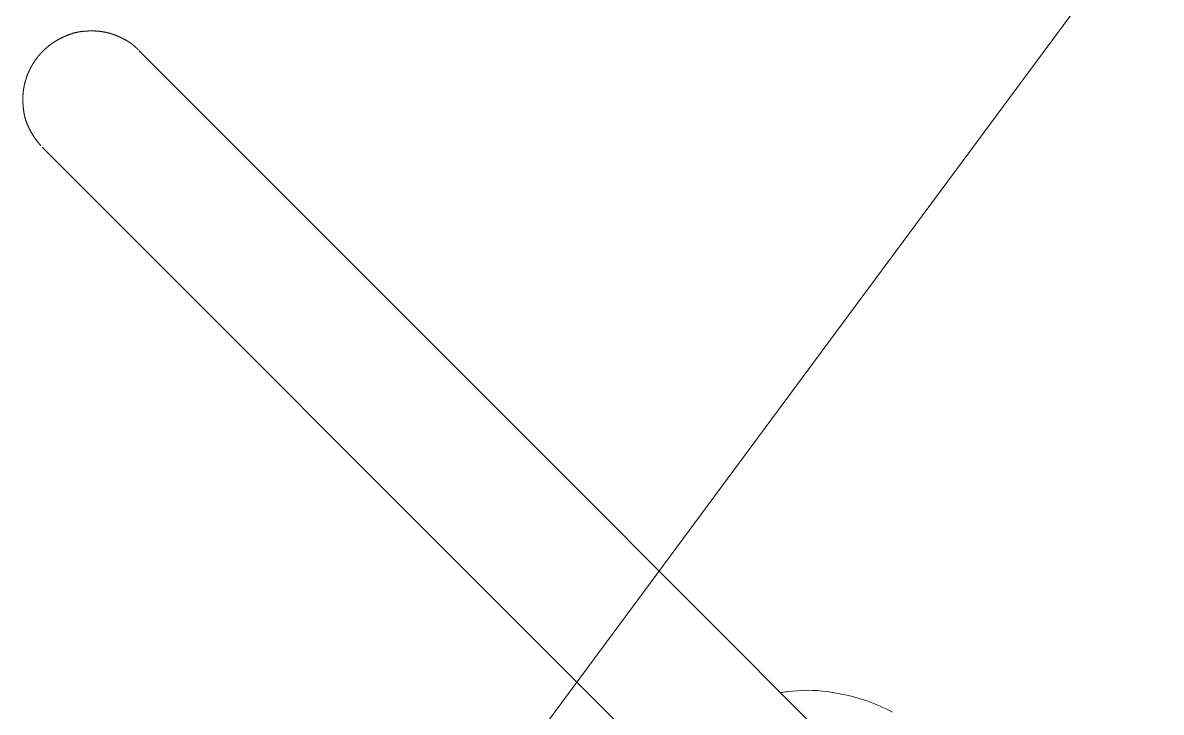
# Model space of a CAD drawing. Header units: millimetres. Extents: x -10563 to 10612, y -3613 to 6054.
# Drawn here: x -3439.4 to -3272.8, y 14.7 to 115.5 of the extents above; entities that cross this region are included whole.
import ezdxf

# ---------------------------------------------------------------- set-up
doc = ezdxf.new("R2010")
doc.units = ezdxf.units.MM
doc.header["$LTSCALE"] = 50
doc.layers.add('データ 001', color=14, linetype='Continuous')

# ---------------------------------------------------------------- blocks, each defined once
blk = doc.blocks.new('FcPack%d3')
at = {"layer": 'データ 001', "color": 1, "linetype": 'Continuous', "lineweight": 13}
for p, q in [((143.89, -77.41), (90.11, -150)), ((-18.49, -103.32), (-18.53, -103.33)), ((-18.45, -103.31), (-18.49, -103.32)), ((-18.41, -103.31), (-18.45, -103.31)), ((-18.37, -103.3), (-18.41, -103.31)), ((-18.33, -103.3), (-18.37, -103.3)), ((-18.29, -103.29), (-18.33, -103.3)), ((-18.25, -103.28), (-18.29, -103.29)), ((-18.21, -103.28), (-18.25, -103.28)), ((-18.17, -103.27), (-18.21, -103.28)), ((-18.13, -103.27), (-18.17, -103.27)), ((-18.09, -103.27), (-18.13, -103.27)), ((-18.05, -103.26), (-18.09, -103.27)), ((-18.01, -103.26), (-18.05, -103.26)), ((-17.97, -103.25), (-18.01, -103.26)), ((-17.93, -103.25), (-17.97, -103.25)), ((-17.88, -103.25), (-17.93, -103.25)), ((-17.84, -103.24), (-17.88, -103.25)), ((-17.8, -103.24), (-17.84, -103.24)), ((-17.76, -103.24), (-17.8, -103.24)), ((-17.72, -103.24), (-17.76, -103.24)), ((-17.68, -103.23), (-17.72, -103.24)), ((-17.64, -103.23), (-17.68, -103.23)), ((-17.6, -103.23), (-17.64, -103.23)), ((-17.56, -103.23), (-17.6, -103.23)), ((-17.52, -103.22), (-17.56, -103.23)), ((-17.48, -103.22), (-17.52, -103.22)), ((-17.44, -103.22), (-17.48, -103.22)), ((-17.4, -103.22), (-17.44, -103.22)), ((-17.36, -103.22), (-17.4, -103.22)), ((-17.33, -103.22), (-17.36, -103.22)), ((-17.29, -103.21), (-17.33, -103.22)), ((-17.25, -103.21), (-17.29, -103.21)), ((-17.21, -103.21), (-17.25, -103.21)), ((-17.17, -103.21), (-17.21, -103.21)), ((-17.13, -103.21), (-17.17, -103.21)), ((-17.1, -103.21), (-17.13, -103.21)), ((-17.06, -103.21), (-17.1, -103.21)), ((-17.02, -103.21), (-17.06, -103.21)), ((-16.99, -103.21), (-17.02, -103.21)), ((-16.95, -103.21), (-16.99, -103.21)), ((-16.91, -103.2), (-16.95, -103.21)), ((-16.88, -103.2), (-16.91, -103.2)), ((-16.84, -103.2), (-16.88, -103.2)), ((-16.8, -103.2), (-16.84, -103.2)), ((-16.77, -103.2), (-16.8, -103.2)), ((-16.73, -103.2), (-16.77, -103.2)), ((-16.7, -103.2), (-16.73, -103.2)), ((-16.66, -103.2), (-16.7, -103.2)), ((-16.62, -103.2), (-16.66, -103.2)), ((-16.59, -103.21), (-16.62, -103.2)), ((-16.55, -103.21), (-16.59, -103.21)), ((-16.52, -103.21), (-16.55, -103.21)), ((-16.49, -103.21), (-16.52, -103.21)), ((-16.45, -103.21), (-16.49, -103.21)), ((-16.42, -103.21), (-16.45, -103.21)), ((-16.38, -103.21), (-16.42, -103.21)), ((-16.35, -103.21), (-16.38, -103.21)), ((-16.32, -103.21), (-16.35, -103.21)), ((-16.28, -103.21), (-16.32, -103.21)), ((-16.25, -103.22), (-16.28, -103.21)), ((-16.22, -103.22), (-16.25, -103.22)), ((-16.18, -103.22), (-16.22, -103.22)), ((-16.15, -103.22), (-16.18, -103.22)), ((-16.12, -103.22), (-16.15, -103.22)), ((-16.09, -103.22), (-16.12, -103.22)), ((-16.05, -103.23), (-16.09, -103.22)), ((-16.02, -103.23), (-16.05, -103.23)), ((-15.99, -103.23), (-16.02, -103.23)), ((-15.96, -103.23), (-15.99, -103.23)), ((-15.93, -103.24), (-15.96, -103.23)), ((-15.89, -103.24), (-15.93, -103.24)), ((-15.86, -103.24), (-15.89, -103.24)), ((-15.83, -103.24), (-15.86, -103.24)), ((-15.8, -103.25), (-15.83, -103.24)), ((-15.77, -103.25), (-15.8, -103.25)), ((-15.74, -103.25), (-15.77, -103.25)), ((-15.71, -103.26), (-15.74, -103.25)), ((-15.68, -103.26), (-15.71, -103.26)), ((-15.65, -103.26), (-15.68, -103.26)), ((-15.62, -103.27), (-15.65, -103.26)), ((-15.59, -103.27), (-15.62, -103.27)), ((-15.56, -103.27), (-15.59, -103.27)), ((-15.53, -103.28), (-15.56, -103.27)), ((-15.51, -103.28), (-15.53, -103.28)), ((-15.48, -103.29), (-15.51, -103.28)), ((-15.45, -103.29), (-15.48, -103.29)), ((-15.42, -103.29), (-15.45, -103.29)), ((-15.39, -103.3), (-15.42, -103.29)), ((-15.36, -103.3), (-15.39, -103.3)), ((-15.33, -103.31), (-15.36, -103.3)), ((-15.3, -103.31), (-15.33, -103.31)), ((-15.28, -103.32), (-15.3, -103.31)), ((-15.25, -103.32), (-15.28, -103.32)), ((-22.5, -104.97), (-22.53, -104.99)), ((-22.47, -104.95), (-22.5, -104.97)), ((-22.44, -104.93), (-22.47, -104.95)), ((-22.41, -104.91), (-22.44, -104.93)), ((-22.38, -104.89), (-22.41, -104.91)), ((-22.35, -104.87), (-22.38, -104.89)), ((-22.32, -104.85), (-22.35, -104.87)), ((-22.29, -104.83), (-22.32, -104.85)), ((-22.25, -104.81), (-22.29, -104.83)), ((-22.22, -104.79), (-22.25, -104.81)), ((-22.19, -104.77), (-22.22, -104.79)), ((-22.16, -104.75), (-22.19, -104.77)), ((-22.13, -104.73), (-22.16, -104.75)), ((-22.09, -104.71), (-22.13, -104.73)), ((-22.06, -104.69), (-22.09, -104.71)), ((-22.03, -104.67), (-22.06, -104.69)), ((-22, -104.65), (-22.03, -104.67)), ((-21.96, -104.63), (-22, -104.65)), ((-21.93, -104.61), (-21.96, -104.63)), ((-21.9, -104.59), (-21.93, -104.61)), ((-21.86, -104.57), (-21.9, -104.59)), ((-21.83, -104.55), (-21.86, -104.57)), ((-21.8, -104.53), (-21.83, -104.55)), ((-21.76, -104.51), (-21.8, -104.53)), ((-21.73, -104.5), (-21.76, -104.51)), ((-21.69, -104.48), (-21.73, -104.5)), ((-21.66, -104.46), (-21.69, -104.48)), ((-21.62, -104.44), (-21.66, -104.46)), ((-21.59, -104.42), (-21.62, -104.44)), ((-21.55, -104.4), (-21.59, -104.42)), ((-21.52, -104.38), (-21.55, -104.4)), ((-21.48, -104.36), (-21.52, -104.38)), ((-21.45, -104.35), (-21.48, -104.36)), ((-21.41, -104.33), (-21.45, -104.35)), ((-21.38, -104.31), (-21.41, -104.33)), ((-21.34, -104.29), (-21.38, -104.31)), ((-21.31, -104.27), (-21.34, -104.29)), ((-21.27, -104.26), (-21.31, -104.27)), ((-21.23, -104.24), (-21.27, -104.26)), ((-21.2, -104.22), (-21.23, -104.24)), ((-21.16, -104.2), (-21.2, -104.22)), ((-21.12, -104.18), (-21.16, -104.2)), ((-21.09, -104.17), (-21.12, -104.18)), ((-21.05, -104.15), (-21.09, -104.17)), ((-21.01, -104.13), (-21.05, -104.15)), ((-20.97, -104.11), (-21.01, -104.13)), ((-20.94, -104.1), (-20.97, -104.11)), ((-20.9, -104.08), (-20.94, -104.1)), ((-20.86, -104.06), (-20.9, -104.08)), ((-20.82, -104.04), (-20.86, -104.06)), ((-20.78, -104.03), (-20.82, -104.04)), ((-20.75, -104.01), (-20.78, -104.03)), ((-20.71, -103.99), (-20.75, -104.01)), ((-20.67, -103.98), (-20.71, -103.99)), ((-20.63, -103.96), (-20.67, -103.98)), ((-20.59, -103.94), (-20.63, -103.96)), ((-20.55, -103.93), (-20.59, -103.94)), ((-20.51, -103.91), (-20.55, -103.93)), ((-20.47, -103.89), (-20.51, -103.91)), ((-20.43, -103.88), (-20.47, -103.89)), ((-20.39, -103.86), (-20.43, -103.88)), ((-20.35, -103.84), (-20.39, -103.86)), ((-20.31, -103.83), (-20.35, -103.84)), ((-20.27, -103.81), (-20.31, -103.83)), ((-20.23, -103.8), (-20.27, -103.81)), ((-20.19, -103.78), (-20.23, -103.8)), ((-20.15, -103.76), (-20.19, -103.78)), ((-20.11, -103.75), (-20.15, -103.76)), ((-20.07, -103.73), (-20.11, -103.75)), ((-20.03, -103.72), (-20.07, -103.73)), ((-19.99, -103.71), (-20.03, -103.72)), ((-19.95, -103.69), (-19.99, -103.71)), ((-19.91, -103.68), (-19.95, -103.69)), ((-19.87, -103.66), (-19.91, -103.68)), ((-19.83, -103.65), (-19.87, -103.66)), ((-19.79, -103.64), (-19.83, -103.65)), ((-19.75, -103.62), (-19.79, -103.64)), ((-19.71, -103.61), (-19.75, -103.62)), ((-19.67, -103.6), (-19.71, -103.61)), ((-19.63, -103.58), (-19.67, -103.6)), ((-19.59, -103.57), (-19.63, -103.58)), ((-19.55, -103.56), (-19.59, -103.57)), ((-19.51, -103.55), (-19.55, -103.56)), ((-19.46, -103.54), (-19.51, -103.55)), ((-19.42, -103.52), (-19.46, -103.54)), ((-19.38, -103.51), (-19.42, -103.52)), ((-19.34, -103.5), (-19.38, -103.51)), ((-19.3, -103.49), (-19.34, -103.5)), ((-19.26, -103.48), (-19.3, -103.49)), ((-19.22, -103.47), (-19.26, -103.48)), ((-19.18, -103.46), (-19.22, -103.47)), ((-19.14, -103.45), (-19.18, -103.46)), ((-19.1, -103.44), (-19.14, -103.45)), ((-19.06, -103.43), (-19.1, -103.44)), ((-19.02, -103.42), (-19.06, -103.43)), ((-18.98, -103.41), (-19.02, -103.42)), ((-18.94, -103.4), (-18.98, -103.41)), ((-18.9, -103.39), (-18.94, -103.4)), ((-18.86, -103.39), (-18.9, -103.39)), ((-18.82, -103.38), (-18.86, -103.39)), ((-18.78, -103.37), (-18.82, -103.38)), ((-18.74, -103.36), (-18.78, -103.37)), ((-18.7, -103.35), (-18.74, -103.36)), ((-18.66, -103.35), (-18.7, -103.35)), ((-18.62, -103.34), (-18.66, -103.35)), ((-18.57, -103.33), (-18.62, -103.34)), ((-18.53, -103.33), (-18.57, -103.33)), ((-15.22, -103.33), (-15.25, -103.32)), ((-15.19, -103.33), (-15.22, -103.33)), ((-15.16, -103.33), (-15.19, -103.33)), ((-15.14, -103.34), (-15.16, -103.33)), ((-15.11, -103.34), (-15.14, -103.34)), ((-15.08, -103.35), (-15.11, -103.34)), ((-15.05, -103.35), (-15.08, -103.35)), ((-15.02, -103.36), (-15.05, -103.35)), ((-15, -103.36), (-15.02, -103.36)), ((-14.97, -103.37), (-15, -103.36)), ((-14.94, -103.37), (-14.97, -103.37)), ((-14.91, -103.38), (-14.94, -103.37)), ((-14.88, -103.39), (-14.91, -103.38)), ((-14.86, -103.39), (-14.88, -103.39)), ((-14.83, -103.4), (-14.86, -103.39)), ((-14.8, -103.4), (-14.83, -103.4)), ((-14.78, -103.41), (-14.8, -103.4)), ((-14.75, -103.41), (-14.78, -103.41)), ((-14.72, -103.42), (-14.75, -103.41)), ((-14.69, -103.43), (-14.72, -103.42)), ((-14.67, -103.43), (-14.69, -103.43)), ((-14.64, -103.44), (-14.67, -103.43)), ((-14.61, -103.44), (-14.64, -103.44)), ((-14.59, -103.45), (-14.61, -103.44)), ((-14.56, -103.46), (-14.59, -103.45)), ((-14.53, -103.46), (-14.56, -103.46)), ((-14.51, -103.47), (-14.53, -103.46)), ((-14.48, -103.47), (-14.51, -103.47)), ((-14.45, -103.48), (-14.48, -103.47)), ((-14.43, -103.49), (-14.45, -103.48)), ((-14.4, -103.49), (-14.43, -103.49)), ((-14.37, -103.5), (-14.4, -103.49)), ((-14.35, -103.51), (-14.37, -103.5)), ((-14.32, -103.51), (-14.35, -103.51)), ((-14.29, -103.52), (-14.32, -103.51)), ((-14.27, -103.53), (-14.29, -103.52)), ((-14.24, -103.53), (-14.27, -103.53)), ((-14.21, -103.54), (-14.24, -103.53)), ((-14.19, -103.55), (-14.21, -103.54)), ((-14.16, -103.56), (-14.19, -103.55)), ((-14.14, -103.56), (-14.16, -103.56)), ((-14.11, -103.57), (-14.14, -103.56)), ((-14.09, -103.58), (-14.11, -103.57)), ((-14.06, -103.59), (-14.09, -103.58)), ((-14.03, -103.59), (-14.06, -103.59)), ((-14.01, -103.6), (-14.03, -103.59)), ((-13.98, -103.61), (-14.01, -103.6)), ((-13.96, -103.62), (-13.98, -103.61)), ((-13.93, -103.62), (-13.96, -103.62)), ((-13.91, -103.63), (-13.93, -103.62)), ((-13.88, -103.64), (-13.91, -103.63)), ((-13.86, -103.65), (-13.88, -103.64)), ((-13.83, -103.66), (-13.86, -103.65)), ((-13.81, -103.66), (-13.83, -103.66)), ((-13.78, -103.67), (-13.81, -103.66)), ((-13.76, -103.68), (-13.78, -103.67)), ((-13.73, -103.69), (-13.76, -103.68)), ((-13.71, -103.7), (-13.73, -103.69)), ((-13.68, -103.71), (-13.71, -103.7)), ((-13.65, -103.71), (-13.68, -103.71)), ((-13.63, -103.72), (-13.65, -103.71)), ((-13.6, -103.73), (-13.63, -103.72)), ((-13.58, -103.74), (-13.6, -103.73)), ((-13.55, -103.75), (-13.58, -103.74)), ((-13.53, -103.76), (-13.55, -103.75)), ((-13.5, -103.77), (-13.53, -103.76)), ((-13.47, -103.78), (-13.5, -103.77)), ((-13.45, -103.79), (-13.47, -103.78)), ((-13.42, -103.8), (-13.45, -103.79)), ((-13.4, -103.81), (-13.42, -103.8)), ((-13.37, -103.82), (-13.4, -103.81)), ((-13.34, -103.83), (-13.37, -103.82)), ((-13.32, -103.84), (-13.34, -103.83)), ((-13.29, -103.85), (-13.32, -103.84)), ((-13.26, -103.86), (-13.29, -103.85)), ((-13.24, -103.87), (-13.26, -103.86)), ((-13.21, -103.88), (-13.24, -103.87)), ((-13.18, -103.89), (-13.21, -103.88)), ((-13.16, -103.9), (-13.18, -103.89)), ((-13.13, -103.91), (-13.16, -103.9)), ((-13.1, -103.93), (-13.13, -103.91)), ((-13.07, -103.94), (-13.1, -103.93)), ((-13.05, -103.95), (-13.07, -103.94)), ((-13.02, -103.96), (-13.05, -103.95)), ((-12.99, -103.97), (-13.02, -103.96)), ((-12.97, -103.98), (-12.99, -103.97)), ((-12.94, -103.99), (-12.97, -103.98)), ((-12.91, -104.01), (-12.94, -103.99)), ((-12.88, -104.02), (-12.91, -104.01)), ((-12.85, -104.03), (-12.88, -104.02)), ((-12.83, -104.04), (-12.85, -104.03)), ((-12.8, -104.06), (-12.83, -104.04)), ((-12.77, -104.07), (-12.8, -104.06)), ((-12.74, -104.08), (-12.77, -104.07)), ((-12.72, -104.09), (-12.74, -104.08)), ((-12.69, -104.11), (-12.72, -104.09)), ((-12.66, -104.12), (-12.69, -104.11)), ((-12.63, -104.13), (-12.66, -104.12)), ((-12.6, -104.15), (-12.63, -104.13)), ((-12.57, -104.16), (-12.6, -104.15)), ((-12.55, -104.17), (-12.57, -104.16)), ((-12.52, -104.19), (-12.55, -104.17)), ((-12.49, -104.2), (-12.52, -104.19)), ((-12.46, -104.21), (-12.49, -104.2)), ((-12.43, -104.23), (-12.46, -104.21)), ((-12.4, -104.24), (-12.43, -104.23)), ((-12.37, -104.26), (-12.4, -104.24)), ((-12.34, -104.27), (-12.37, -104.26)), ((-12.31, -104.28), (-12.34, -104.27)), ((-12.28, -104.3), (-12.31, -104.28)), ((-12.26, -104.31), (-12.28, -104.3)), ((-12.23, -104.33), (-12.26, -104.31)), ((-12.2, -104.34), (-12.23, -104.33)), ((-12.17, -104.36), (-12.2, -104.34)), ((-12.14, -104.37), (-12.17, -104.36)), ((-12.11, -104.39), (-12.14, -104.37)), ((-12.08, -104.4), (-12.11, -104.39)), ((-12.05, -104.42), (-12.08, -104.4)), ((-12.02, -104.43), (-12.05, -104.42)), ((-11.99, -104.45), (-12.02, -104.43)), ((-11.96, -104.47), (-11.99, -104.45)), ((-11.93, -104.48), (-11.96, -104.47)), ((-11.9, -104.5), (-11.93, -104.48)), ((-11.87, -104.51), (-11.9, -104.5)), ((-11.84, -104.53), (-11.87, -104.51)), ((-11.82, -104.54), (-11.84, -104.53)), ((-11.79, -104.56), (-11.82, -104.54)), ((-11.76, -104.57), (-11.79, -104.56)), ((-11.73, -104.59), (-11.76, -104.57)), ((-11.7, -104.61), (-11.73, -104.59)), ((-11.68, -104.62), (-11.7, -104.61)), ((-11.65, -104.64), (-11.68, -104.62)), ((-11.62, -104.65), (-11.65, -104.64)), ((-11.6, -104.67), (-11.62, -104.65)), ((-11.57, -104.68), (-11.6, -104.67)), ((-11.54, -104.7), (-11.57, -104.68)), ((-11.52, -104.71), (-11.54, -104.7)), ((-11.49, -104.73), (-11.52, -104.71)), ((-11.47, -104.75), (-11.49, -104.73)), ((-11.44, -104.76), (-11.47, -104.75)), ((-11.41, -104.78), (-11.44, -104.76)), ((-11.39, -104.79), (-11.41, -104.78)), ((-11.36, -104.81), (-11.39, -104.79)), ((-11.34, -104.82), (-11.36, -104.81)), ((-11.32, -104.84), (-11.34, -104.82)), ((-11.29, -104.86), (-11.32, -104.84)), ((-11.27, -104.87), (-11.29, -104.86)), ((-11.24, -104.89), (-11.27, -104.87)), ((-11.22, -104.9), (-11.24, -104.89)), ((-11.2, -104.92), (-11.22, -104.9)), ((-11.17, -104.93), (-11.2, -104.92)), ((-11.15, -104.95), (-11.17, -104.93)), ((-11.13, -104.97), (-11.15, -104.95)), ((-11.1, -104.98), (-11.13, -104.97)), ((-11.08, -105), (-11.1, -104.98)), ((-24.37, -106.64), (-24.4, -106.66)), ((-24.35, -106.61), (-24.37, -106.64)), ((-24.33, -106.58), (-24.35, -106.61)), ((-24.3, -106.55), (-24.33, -106.58)), ((-24.28, -106.53), (-24.3, -106.55)), ((-24.25, -106.5), (-24.28, -106.53)), ((-24.23, -106.47), (-24.25, -106.5)), ((-24.2, -106.45), (-24.23, -106.47)), ((-24.18, -106.42), (-24.2, -106.45)), ((-24.15, -106.39), (-24.18, -106.42)), ((-24.13, -106.37), (-24.15, -106.39)), ((-24.1, -106.34), (-24.13, -106.37)), ((-24.08, -106.31), (-24.1, -106.34)), ((-24.05, -106.29), (-24.08, -106.31)), ((-24.03, -106.26), (-24.05, -106.29)), ((-24, -106.23), (-24.03, -106.26)), ((-23.98, -106.21), (-24, -106.23)), ((-23.95, -106.18), (-23.98, -106.21)), ((-23.92, -106.16), (-23.95, -106.18)), ((-23.9, -106.13), (-23.92, -106.16)), ((-23.87, -106.1), (-23.9, -106.13)), ((-23.85, -106.08), (-23.87, -106.1)), ((-23.82, -106.05), (-23.85, -106.08)), ((-23.8, -106.03), (-23.82, -106.05)), ((-23.77, -106), (-23.8, -106.03)), ((-23.74, -105.98), (-23.77, -106)), ((-23.72, -105.95), (-23.74, -105.98)), ((-23.69, -105.93), (-23.72, -105.95)), ((-23.66, -105.9), (-23.69, -105.93)), ((-23.64, -105.88), (-23.66, -105.9)), ((-23.61, -105.85), (-23.64, -105.88)), ((-23.58, -105.83), (-23.61, -105.85)), ((-23.56, -105.8), (-23.58, -105.83)), ((-23.53, -105.78), (-23.56, -105.8)), ((-23.5, -105.76), (-23.53, -105.78)), ((-23.48, -105.73), (-23.5, -105.76)), ((-23.45, -105.71), (-23.48, -105.73)), ((-23.42, -105.68), (-23.45, -105.71)), ((-23.39, -105.66), (-23.42, -105.68)), ((-23.37, -105.64), (-23.39, -105.66)), ((-23.34, -105.61), (-23.37, -105.64)), ((-23.31, -105.59), (-23.34, -105.61)), ((-23.28, -105.57), (-23.31, -105.59)), ((-23.25, -105.54), (-23.28, -105.57)), ((-23.23, -105.52), (-23.25, -105.54)), ((-23.2, -105.5), (-23.23, -105.52)), ((-23.17, -105.47), (-23.2, -105.5)), ((-23.14, -105.45), (-23.17, -105.47)), ((-23.11, -105.43), (-23.14, -105.45)), ((-23.09, -105.41), (-23.11, -105.43)), ((-23.06, -105.38), (-23.09, -105.41)), ((-23.03, -105.36), (-23.06, -105.38)), ((-23, -105.34), (-23.03, -105.36)), ((-22.97, -105.32), (-23, -105.34)), ((-22.94, -105.29), (-22.97, -105.32)), ((-22.91, -105.27), (-22.94, -105.29)), ((-22.89, -105.25), (-22.91, -105.27)), ((-22.86, -105.23), (-22.89, -105.25)), ((-22.83, -105.21), (-22.86, -105.23)), ((-22.8, -105.18), (-22.83, -105.21)), ((-22.77, -105.16), (-22.8, -105.18)), ((-22.74, -105.14), (-22.77, -105.16)), ((-22.71, -105.12), (-22.74, -105.14)), ((-22.68, -105.1), (-22.71, -105.12)), ((-22.65, -105.08), (-22.68, -105.1)), ((-22.62, -105.06), (-22.65, -105.08)), ((-22.59, -105.03), (-22.62, -105.06)), ((-22.56, -105.01), (-22.59, -105.03)), ((-22.53, -104.99), (-22.56, -105.01)), ((-11.06, -105.01), (-11.08, -105)), ((-11.04, -105.03), (-11.06, -105.01)), ((-11.01, -105.05), (-11.04, -105.03)), ((-10.99, -105.06), (-11.01, -105.05)), ((-10.97, -105.08), (-10.99, -105.06)), ((-10.95, -105.09), (-10.97, -105.08)), ((-10.93, -105.11), (-10.95, -105.09)), ((-10.91, -105.12), (-10.93, -105.11)), ((-10.89, -105.14), (-10.91, -105.12)), ((-10.87, -105.16), (-10.89, -105.14)), ((-10.84, -105.17), (-10.87, -105.16)), ((-10.82, -105.19), (-10.84, -105.17)), ((-10.8, -105.2), (-10.82, -105.19)), ((-10.78, -105.22), (-10.8, -105.2)), ((-10.77, -105.24), (-10.78, -105.22)), ((-10.75, -105.25), (-10.77, -105.24)), ((-10.73, -105.27), (-10.75, -105.25)), ((-10.71, -105.28), (-10.73, -105.27)), ((-10.69, -105.3), (-10.71, -105.28)), ((-10.67, -105.32), (-10.69, -105.3)), ((-10.65, -105.33), (-10.67, -105.32)), ((-10.63, -105.35), (-10.65, -105.33)), ((-10.62, -105.36), (-10.63, -105.35)), ((-10.6, -105.38), (-10.62, -105.36)), ((-10.58, -105.4), (-10.6, -105.38)), ((-10.56, -105.41), (-10.58, -105.4)), ((-10.55, -105.43), (-10.56, -105.41)), ((-10.53, -105.44), (-10.55, -105.43)), ((-10.51, -105.46), (-10.53, -105.44)), ((-10.49, -105.48), (-10.51, -105.46)), ((-10.48, -105.49), (-10.49, -105.48)), ((-10.46, -105.51), (-10.48, -105.49)), ((-10.45, -105.52), (-10.46, -105.51)), ((-10.43, -105.54), (-10.45, -105.52)), ((-10.41, -105.55), (-10.43, -105.54)), ((-10.4, -105.57), (-10.41, -105.55)), ((-10.38, -105.58), (-10.4, -105.57)), ((-10.37, -105.59), (-10.38, -105.58)), ((-10.36, -105.61), (-10.37, -105.59)), ((-10.34, -105.62), (-10.36, -105.61)), ((-10.33, -105.63), (-10.34, -105.62)), ((-10.31, -105.65), (-10.33, -105.63)), ((-10.3, -105.66), (-10.31, -105.65)), ((-10.29, -105.67), (-10.3, -105.66)), ((-10.27, -105.69), (-10.29, -105.67)), ((-10.26, -105.7), (-10.27, -105.69)), ((-10.25, -105.71), (-10.26, -105.7)), ((-10.23, -105.72), (-10.25, -105.71)), ((-10.22, -105.73), (-10.23, -105.72)), ((-10.21, -105.75), (-10.22, -105.73)), ((-10.2, -105.76), (-10.21, -105.75)), ((-10.18, -105.77), (-10.2, -105.76)), ((-10.17, -105.78), (-10.18, -105.77)), ((-10.16, -105.79), (-10.17, -105.78)), ((-10.15, -105.8), (-10.16, -105.79)), ((-10.14, -105.81), (-10.15, -105.8)), ((-10.13, -105.82), (-10.14, -105.81)), ((-10.12, -105.83), (-10.13, -105.82)), ((-10.11, -105.84), (-10.12, -105.83)), ((-10.1, -105.85), (-10.11, -105.84)), ((-10.09, -105.86), (-10.1, -105.85)), ((-10.08, -105.87), (-10.09, -105.86)), ((-10.07, -105.88), (-10.08, -105.87)), ((-10.06, -105.89), (-10.07, -105.88)), ((-10.05, -105.9), (-10.06, -105.89)), ((-10.04, -105.9), (-10.05, -105.9)), ((-10.03, -105.91), (-10.04, -105.9)), ((-10.02, -105.92), (-10.03, -105.91)), ((-10.02, -105.93), (-10.02, -105.92)), ((-10.01, -105.94), (-10.02, -105.93)), ((-10, -105.94), (-10.01, -105.94)), ((-9.99, -105.95), (-10, -105.94)), ((-9.99, -105.96), (-9.99, -105.95)), ((-9.89, -106.05), (52.01, -167.95)), ((-25.57, -108.31), (-25.59, -108.34)), ((-25.55, -108.28), (-25.57, -108.31)), ((-25.53, -108.25), (-25.55, -108.28)), ((-25.51, -108.22), (-25.53, -108.25)), ((-25.5, -108.19), (-25.51, -108.22)), ((-25.48, -108.16), (-25.5, -108.19)), ((-25.46, -108.12), (-25.48, -108.16)), ((-25.44, -108.09), (-25.46, -108.12)), ((-25.42, -108.06), (-25.44, -108.09)), ((-25.4, -108.03), (-25.42, -108.06)), ((-25.39, -108), (-25.4, -108.03)), ((-25.37, -107.97), (-25.39, -108)), ((-25.35, -107.94), (-25.37, -107.97)), ((-25.33, -107.91), (-25.35, -107.94)), ((-25.31, -107.88), (-25.33, -107.91)), ((-25.29, -107.85), (-25.31, -107.88)), ((-25.27, -107.82), (-25.29, -107.85)), ((-25.25, -107.79), (-25.27, -107.82)), ((-25.23, -107.76), (-25.25, -107.79)), ((-25.21, -107.73), (-25.23, -107.76)), ((-25.19, -107.7), (-25.21, -107.73)), ((-25.17, -107.67), (-25.19, -107.7)), ((-25.15, -107.64), (-25.17, -107.67)), ((-25.13, -107.61), (-25.15, -107.64)), ((-25.11, -107.58), (-25.13, -107.61)), ((-25.09, -107.55), (-25.11, -107.58)), ((-25.07, -107.52), (-25.09, -107.55)), ((-25.05, -107.49), (-25.07, -107.52)), ((-25.03, -107.46), (-25.05, -107.49)), ((-25.01, -107.43), (-25.03, -107.46)), ((-24.99, -107.4), (-25.01, -107.43)), ((-24.96, -107.37), (-24.99, -107.4)), ((-24.94, -107.34), (-24.96, -107.37)), ((-24.92, -107.32), (-24.94, -107.34)), ((-24.9, -107.29), (-24.92, -107.32)), ((-24.88, -107.26), (-24.9, -107.29)), ((-24.86, -107.23), (-24.88, -107.26)), ((-24.84, -107.2), (-24.86, -107.23)), ((-24.81, -107.17), (-24.84, -107.2)), ((-24.79, -107.14), (-24.81, -107.17)), ((-24.77, -107.11), (-24.79, -107.14)), ((-24.75, -107.09), (-24.77, -107.11)), ((-24.72, -107.06), (-24.75, -107.09)), ((-24.7, -107.03), (-24.72, -107.06)), ((-24.68, -107), (-24.7, -107.03)), ((-24.66, -106.97), (-24.68, -107)), ((-24.63, -106.94), (-24.66, -106.97)), ((-24.61, -106.91), (-24.63, -106.94)), ((-24.59, -106.89), (-24.61, -106.91)), ((-24.56, -106.86), (-24.59, -106.89)), ((-24.54, -106.83), (-24.56, -106.86)), ((-24.52, -106.8), (-24.54, -106.83)), ((-24.49, -106.77), (-24.52, -106.8)), ((-24.47, -106.75), (-24.49, -106.77)), ((-24.45, -106.72), (-24.47, -106.75)), ((-24.42, -106.69), (-24.45, -106.72)), ((-24.4, -106.66), (-24.42, -106.69)), ((-26.33, -109.97), (-26.34, -110.01)), ((-26.31, -109.94), (-26.33, -109.97)), ((-26.3, -109.91), (-26.31, -109.94)), ((-26.29, -109.88), (-26.3, -109.91)), ((-26.28, -109.84), (-26.29, -109.88)), ((-26.27, -109.81), (-26.28, -109.84)), ((-26.26, -109.78), (-26.27, -109.81)), ((-26.24, -109.75), (-26.26, -109.78)), ((-26.23, -109.71), (-26.24, -109.75)), ((-26.22, -109.68), (-26.23, -109.71)), ((-26.21, -109.65), (-26.22, -109.68)), ((-26.19, -109.62), (-26.21, -109.65)), ((-26.18, -109.59), (-26.19, -109.62)), ((-26.17, -109.55), (-26.18, -109.59)), ((-26.15, -109.52), (-26.17, -109.55)), ((-26.14, -109.49), (-26.15, -109.52)), ((-26.13, -109.46), (-26.14, -109.49)), ((-26.11, -109.42), (-26.13, -109.46)), ((-26.1, -109.39), (-26.11, -109.42)), ((-26.09, -109.36), (-26.1, -109.39)), ((-26.07, -109.33), (-26.09, -109.36)), ((-26.06, -109.3), (-26.07, -109.33)), ((-26.05, -109.26), (-26.06, -109.3)), ((-26.03, -109.23), (-26.05, -109.26)), ((-26.02, -109.2), (-26.03, -109.23)), ((-26, -109.17), (-26.02, -109.2)), ((-25.99, -109.14), (-26, -109.17)), ((-25.97, -109.1), (-25.99, -109.14)), ((-25.96, -109.07), (-25.97, -109.1)), ((-25.94, -109.04), (-25.96, -109.07)), ((-25.93, -109.01), (-25.94, -109.04)), ((-25.91, -108.98), (-25.93, -109.01)), ((-25.9, -108.94), (-25.91, -108.98)), ((-25.88, -108.91), (-25.9, -108.94)), ((-25.87, -108.88), (-25.88, -108.91)), ((-25.85, -108.85), (-25.87, -108.88)), ((-25.84, -108.82), (-25.85, -108.85)), ((-25.82, -108.78), (-25.84, -108.82)), ((-25.8, -108.75), (-25.82, -108.78)), ((-25.79, -108.72), (-25.8, -108.75)), ((-25.77, -108.69), (-25.79, -108.72)), ((-25.76, -108.66), (-25.77, -108.69)), ((-25.74, -108.63), (-25.76, -108.66)), ((-25.72, -108.59), (-25.74, -108.63)), ((-25.71, -108.56), (-25.72, -108.59)), ((-25.69, -108.53), (-25.71, -108.56)), ((-25.67, -108.5), (-25.69, -108.53)), ((-25.66, -108.47), (-25.67, -108.5)), ((-25.64, -108.44), (-25.66, -108.47)), ((-25.62, -108.4), (-25.64, -108.44)), ((-25.6, -108.37), (-25.62, -108.4)), ((-25.59, -108.34), (-25.6, -108.37)), ((-26.75, -111.64), (-26.76, -111.67)), ((-26.74, -111.58), (-26.75, -111.61)), ((-26.75, -111.61), (-26.75, -111.64)), ((-26.73, -111.51), (-26.74, -111.54)), ((-26.74, -111.54), (-26.74, -111.58)), ((-26.72, -111.48), (-26.73, -111.51)), ((-26.71, -111.41), (-26.72, -111.45)), ((-26.72, -111.45), (-26.72, -111.48)), ((-26.7, -111.38), (-26.71, -111.41)), ((-26.69, -111.32), (-26.7, -111.35)), ((-26.7, -111.35), (-26.7, -111.38)), ((-26.68, -111.25), (-26.69, -111.28)), ((-26.69, -111.28), (-26.69, -111.32)), ((-26.67, -111.22), (-26.68, -111.25)), ((-26.66, -111.19), (-26.67, -111.22)), ((-26.65, -111.12), (-26.66, -111.15)), ((-26.66, -111.15), (-26.66, -111.19)), ((-26.64, -111.09), (-26.65, -111.12)), ((-26.63, -111.02), (-26.64, -111.06)), ((-26.64, -111.06), (-26.64, -111.09)), ((-26.62, -110.99), (-26.63, -111.02)), ((-26.61, -110.96), (-26.62, -110.99)), ((-26.6, -110.89), (-26.61, -110.93)), ((-26.61, -110.93), (-26.61, -110.96)), ((-26.59, -110.86), (-26.6, -110.89)), ((-26.58, -110.83), (-26.59, -110.86)), ((-26.57, -110.79), (-26.58, -110.83)), ((-26.56, -110.76), (-26.57, -110.79)), ((-26.55, -110.7), (-26.56, -110.73)), ((-26.56, -110.73), (-26.56, -110.76)), ((-26.54, -110.66), (-26.55, -110.7)), ((-26.53, -110.63), (-26.54, -110.66)), ((-26.52, -110.6), (-26.53, -110.63)), ((-26.51, -110.56), (-26.52, -110.6)), ((-26.5, -110.53), (-26.51, -110.56)), ((-26.49, -110.5), (-26.5, -110.53)), ((-26.48, -110.47), (-26.49, -110.5)), ((-26.47, -110.43), (-26.48, -110.47)), ((-26.46, -110.4), (-26.47, -110.43)), ((-26.45, -110.37), (-26.46, -110.4)), ((-26.44, -110.33), (-26.45, -110.37)), ((-26.43, -110.3), (-26.44, -110.33)), ((-26.42, -110.27), (-26.43, -110.3)), ((-26.41, -110.24), (-26.42, -110.27)), ((-26.4, -110.2), (-26.41, -110.24)), ((-26.39, -110.17), (-26.4, -110.2)), ((-26.38, -110.14), (-26.39, -110.17)), ((-26.37, -110.11), (-26.38, -110.14)), ((-26.36, -110.07), (-26.37, -110.11)), ((-26.35, -110.04), (-26.36, -110.07)), ((-26.34, -110.01), (-26.35, -110.04)), ((-26.87, -112.83), (-26.88, -112.86)), ((-26.88, -112.86), (-26.88, -112.9)), ((-26.88, -112.9), (-26.88, -112.93)), ((-26.88, -112.93), (-26.88, -112.96)), ((-26.88, -112.96), (-26.88, -113)), ((-26.88, -113), (-26.88, -113.03)), ((-26.88, -113.03), (-26.88, -113.07)), ((-26.88, -113.07), (-26.88, -113.1)), ((-26.88, -113.1), (-26.88, -113.13)), ((-26.88, -113.13), (-26.88, -113.17)), ((-26.88, -113.17), (-26.88, -113.2)), ((-26.88, -113.2), (-26.88, -113.24)), ((-26.88, -113.24), (-26.88, -113.27)), ((-26.88, -113.27), (-26.88, -113.31)), ((-26.88, -113.31), (-26.88, -113.34)), ((-26.86, -112.6), (-26.87, -112.64)), ((-26.87, -112.64), (-26.87, -112.67)), ((-26.87, -112.67), (-26.87, -112.7)), ((-26.87, -112.7), (-26.87, -112.73)), ((-26.87, -112.73), (-26.87, -112.77)), ((-26.87, -112.77), (-26.87, -112.8)), ((-26.87, -112.8), (-26.87, -112.83)), ((-26.85, -112.48), (-26.86, -112.51)), ((-26.86, -112.51), (-26.86, -112.54)), ((-26.86, -112.54), (-26.86, -112.57)), ((-26.86, -112.57), (-26.86, -112.6)), ((-26.84, -112.35), (-26.85, -112.38)), ((-26.85, -112.38), (-26.85, -112.41)), ((-26.85, -112.41), (-26.85, -112.45)), ((-26.85, -112.45), (-26.85, -112.48)), ((-26.83, -112.25), (-26.84, -112.29)), ((-26.84, -112.29), (-26.84, -112.32)), ((-26.84, -112.32), (-26.84, -112.35)), ((-26.82, -112.16), (-26.83, -112.19)), ((-26.83, -112.19), (-26.83, -112.22)), ((-26.83, -112.22), (-26.83, -112.25)), ((-26.81, -112.06), (-26.82, -112.09)), ((-26.82, -112.09), (-26.82, -112.13)), ((-26.82, -112.13), (-26.82, -112.16)), ((-26.8, -112), (-26.81, -112.03)), ((-26.81, -112.03), (-26.81, -112.06)), ((-26.79, -111.9), (-26.8, -111.93)), ((-26.8, -111.93), (-26.8, -111.96)), ((-26.8, -111.96), (-26.8, -112)), ((-26.78, -111.84), (-26.79, -111.87)), ((-26.79, -111.87), (-26.79, -111.9)), ((-26.77, -111.77), (-26.78, -111.8)), ((-26.78, -111.8), (-26.78, -111.84)), ((-26.76, -111.71), (-26.77, -111.74)), ((-26.77, -111.74), (-26.77, -111.77)), ((-26.76, -111.67), (-26.76, -111.71)), ((-26.88, -113.34), (-26.88, -113.38)), ((-26.88, -113.38), (-26.88, -113.41)), ((-26.88, -113.41), (-26.88, -113.45)), ((-26.88, -113.45), (-26.88, -113.48)), ((-26.88, -113.48), (-26.87, -113.52)), ((-26.87, -113.52), (-26.87, -113.56)), ((-26.87, -113.56), (-26.87, -113.59)), ((-26.87, -113.59), (-26.87, -113.63)), ((-26.87, -113.63), (-26.87, -113.66)), ((-26.87, -113.66), (-26.87, -113.7)), ((-26.87, -113.7), (-26.87, -113.74)), ((-26.87, -113.74), (-26.86, -113.77)), ((-26.86, -113.77), (-26.86, -113.81)), ((-26.86, -113.81), (-26.86, -113.85)), ((-26.86, -113.85), (-26.86, -113.89)), ((-26.86, -113.89), (-26.85, -113.92)), ((-26.85, -113.92), (-26.85, -113.96)), ((-26.85, -113.96), (-26.85, -114)), ((-26.85, -114), (-26.85, -114.04)), ((-26.85, -114.04), (-26.84, -114.08)), ((-26.84, -114.08), (-26.84, -114.11)), ((-26.84, -114.11), (-26.84, -114.15)), ((-26.84, -114.15), (-26.83, -114.19)), ((-26.83, -114.19), (-26.83, -114.23)), ((-26.83, -114.23), (-26.83, -114.27)), ((-26.83, -114.27), (-26.82, -114.31)), ((-26.82, -114.31), (-26.82, -114.35)), ((-26.82, -114.35), (-26.82, -114.39)), ((-26.82, -114.39), (-26.81, -114.43)), ((-26.81, -114.43), (-26.81, -114.46)), ((-26.81, -114.46), (-26.8, -114.5)), ((-26.8, -114.5), (-26.8, -114.54)), ((-26.8, -114.54), (-26.79, -114.58)), ((-26.79, -114.58), (-26.79, -114.63)), ((-26.79, -114.63), (-26.78, -114.67)), ((-26.78, -114.67), (-26.78, -114.71)), ((-26.78, -114.71), (-26.78, -114.75)), ((-26.78, -114.75), (-26.77, -114.79)), ((-26.77, -114.79), (-26.76, -114.83)), ((-26.76, -114.83), (-26.76, -114.87)), ((-26.76, -114.87), (-26.75, -114.91)), ((-26.75, -114.91), (-26.75, -114.95)), ((-26.75, -114.95), (-26.74, -114.99)), ((-26.74, -114.99), (-26.74, -115.04)), ((-26.74, -115.04), (-26.73, -115.08)), ((-26.73, -115.08), (-26.72, -115.12)), ((-26.72, -115.12), (-26.72, -115.16)), ((-26.72, -115.16), (-26.71, -115.2)), ((-26.71, -115.2), (-26.7, -115.24)), ((-26.7, -115.24), (-26.7, -115.29)), ((-26.7, -115.29), (-26.69, -115.33)), ((-26.69, -115.33), (-26.68, -115.37)), ((-26.68, -115.37), (-26.67, -115.41)), ((-26.67, -115.41), (-26.66, -115.45)), ((-26.66, -115.45), (-26.65, -115.49)), ((-26.65, -115.49), (-26.65, -115.54)), ((-26.65, -115.54), (-26.64, -115.58)), ((-26.64, -115.58), (-26.63, -115.62)), ((-26.63, -115.62), (-26.62, -115.66)), ((-26.62, -115.66), (-26.61, -115.7)), ((-26.61, -115.7), (-26.6, -115.74)), ((-26.6, -115.74), (-26.59, -115.79)), ((-26.59, -115.79), (-26.57, -115.83)), ((-26.57, -115.83), (-26.56, -115.87)), ((-26.56, -115.87), (-26.55, -115.91)), ((-26.55, -115.91), (-26.54, -115.95)), ((-26.54, -115.95), (-26.53, -115.99)), ((-26.53, -115.99), (-26.52, -116.04)), ((-26.52, -116.04), (-26.5, -116.08)), ((-26.5, -116.08), (-26.49, -116.12)), ((-26.49, -116.12), (-26.48, -116.16)), ((-26.48, -116.16), (-26.47, -116.2)), ((-26.47, -116.2), (-26.45, -116.25)), ((-26.45, -116.25), (-26.44, -116.29)), ((-26.44, -116.29), (-26.42, -116.33)), ((-26.42, -116.33), (-26.41, -116.37)), ((-26.41, -116.37), (-26.4, -116.41)), ((-26.4, -116.41), (-26.38, -116.46)), ((-26.38, -116.46), (-26.37, -116.5)), ((-26.37, -116.5), (-26.35, -116.54)), ((-26.35, -116.54), (-26.34, -116.58)), ((-26.34, -116.58), (-26.32, -116.62)), ((-26.32, -116.62), (-26.3, -116.67)), ((-26.3, -116.67), (-26.29, -116.71)), ((-26.29, -116.71), (-26.27, -116.75)), ((-26.27, -116.75), (-26.25, -116.79)), ((-26.25, -116.79), (-26.24, -116.83)), ((-26.24, -116.83), (-26.22, -116.88)), ((-26.22, -116.88), (-26.2, -116.92)), ((-26.2, -116.92), (-26.19, -116.96)), ((-26.19, -116.96), (-26.17, -117)), ((-26.17, -117), (-26.15, -117.05)), ((-26.15, -117.05), (-26.13, -117.09)), ((-26.13, -117.09), (-26.11, -117.13)), ((-26.11, -117.13), (-26.09, -117.17)), ((-26.09, -117.17), (-26.07, -117.21)), ((-26.07, -117.21), (-26.05, -117.26)), ((-26.05, -117.26), (-26.03, -117.3)), ((-26.03, -117.3), (-26.01, -117.34)), ((-26.01, -117.34), (-25.99, -117.38)), ((-25.99, -117.38), (-25.97, -117.43)), ((-25.97, -117.43), (-25.95, -117.47)), ((-25.95, -117.47), (-25.93, -117.51)), ((-25.93, -117.51), (-25.91, -117.55)), ((-25.91, -117.55), (-25.89, -117.59)), ((-25.89, -117.59), (-25.87, -117.64)), ((-25.87, -117.64), (-25.85, -117.68)), ((-25.85, -117.68), (-25.82, -117.72)), ((-25.82, -117.72), (-25.8, -117.76)), ((-25.8, -117.76), (-25.78, -117.8)), ((-25.78, -117.8), (-25.76, -117.85)), ((-25.76, -117.85), (-25.73, -117.89)), ((-25.73, -117.89), (-25.71, -117.93)), ((-25.71, -117.93), (-25.69, -117.97)), ((-25.69, -117.97), (-25.67, -118.01)), ((-25.67, -118.01), (-25.64, -118.05)), ((-25.64, -118.05), (-25.62, -118.09)), ((-25.62, -118.09), (-25.6, -118.13)), ((-25.6, -118.13), (-25.57, -118.17)), ((-25.57, -118.17), (-25.55, -118.21)), ((-25.55, -118.21), (-25.53, -118.25)), ((-25.53, -118.25), (-25.5, -118.29)), ((-25.5, -118.29), (-25.48, -118.33)), ((-25.48, -118.33), (-25.46, -118.37)), ((-25.46, -118.37), (-25.43, -118.41)), ((-25.43, -118.41), (-25.41, -118.45)), ((-25.41, -118.45), (-25.38, -118.49)), ((-25.38, -118.49), (-25.36, -118.52)), ((-25.36, -118.52), (-25.33, -118.56)), ((-25.33, -118.56), (-25.31, -118.6)), ((-25.31, -118.6), (-25.29, -118.64)), ((-25.29, -118.64), (-25.26, -118.68)), ((-25.26, -118.68), (-25.24, -118.71)), ((-25.24, -118.71), (-25.21, -118.75)), ((-25.21, -118.75), (-25.19, -118.79)), ((-25.19, -118.79), (-25.16, -118.83)), ((-25.16, -118.83), (-25.14, -118.86)), ((-25.14, -118.86), (-25.11, -118.9)), ((-25.11, -118.9), (-25.08, -118.94)), ((-25.08, -118.94), (-25.06, -118.97)), ((-25.06, -118.97), (-25.03, -119.01)), ((-25.03, -119.01), (-25.01, -119.04)), ((-25.01, -119.04), (-24.98, -119.08)), ((-24.98, -119.08), (-24.96, -119.12)), ((-24.96, -119.12), (-24.93, -119.15)), ((-24.93, -119.15), (-24.9, -119.19)), ((-24.9, -119.19), (-24.88, -119.22)), ((-24.88, -119.22), (-24.85, -119.26)), ((-24.85, -119.26), (-24.82, -119.29)), ((-24.82, -119.29), (-24.8, -119.32)), ((-24.8, -119.32), (-24.77, -119.36)), ((-24.77, -119.36), (-24.74, -119.39)), ((-24.74, -119.39), (-24.72, -119.43)), ((-24.72, -119.43), (-24.69, -119.46)), ((-24.69, -119.46), (-24.66, -119.49)), ((-24.66, -119.49), (-24.64, -119.53)), ((-24.64, -119.53), (-24.61, -119.56)), ((-24.61, -119.56), (-24.58, -119.59)), ((-24.58, -119.59), (-24.55, -119.63)), ((-24.55, -119.63), (-24.52, -119.66)), ((-24.52, -119.66), (-24.5, -119.69)), ((-24.5, -119.69), (-24.47, -119.72)), ((-24.47, -119.72), (-24.44, -119.76)), ((-24.44, -119.76), (-24.41, -119.79)), ((-24.41, -119.79), (-24.38, -119.82)), ((-24.38, -119.82), (-24.36, -119.85)), ((-24.36, -119.85), (-24.33, -119.88)), ((-24.33, -119.88), (-24.3, -119.91)), ((-24.3, -119.91), (-24.27, -119.95)), ((-24.27, -119.95), (-24.24, -119.98)), ((-24.03, -120.19), (52.01, -196.24)), ((90.11, -150), (52.01, -201.43)), ((52.01, -167.95), (103.19, -219.13)), ((52.01, -196.24), (89.05, -233.27)), ((85.79, -199.77), (84.93, -199.87)), ((92.45, -200.09), (91.63, -199.95)), ((52.01, -201.43), (29.82, -231.4))]:
    blk.add_line(p, q, dxfattribs=at)
for centre, radius, start, end in [((87.86, -225.78), 26.08, 96.4541, 98.4043), ((88.1, -220.19), 20.55, 80.0833, 96.4541), ((87.8, -226.69), 27, 71.0732, 80.0833), ((88.15, -225.66), 25.91, 61.6865, 71.0732)]:
    blk.add_arc(centre, radius, start, end, dxfattribs=at)

msp = doc.modelspace()

# ---------------------------------------------------------------- block references
at = {"layer": 'データ 001', "color": 1, "linetype": 'Continuous', "lineweight": 13}
msp.add_blockref('FcPack%d3', (-3412.51, 217.5), dxfattribs=at)

doc.saveas('drawing.dxf')
